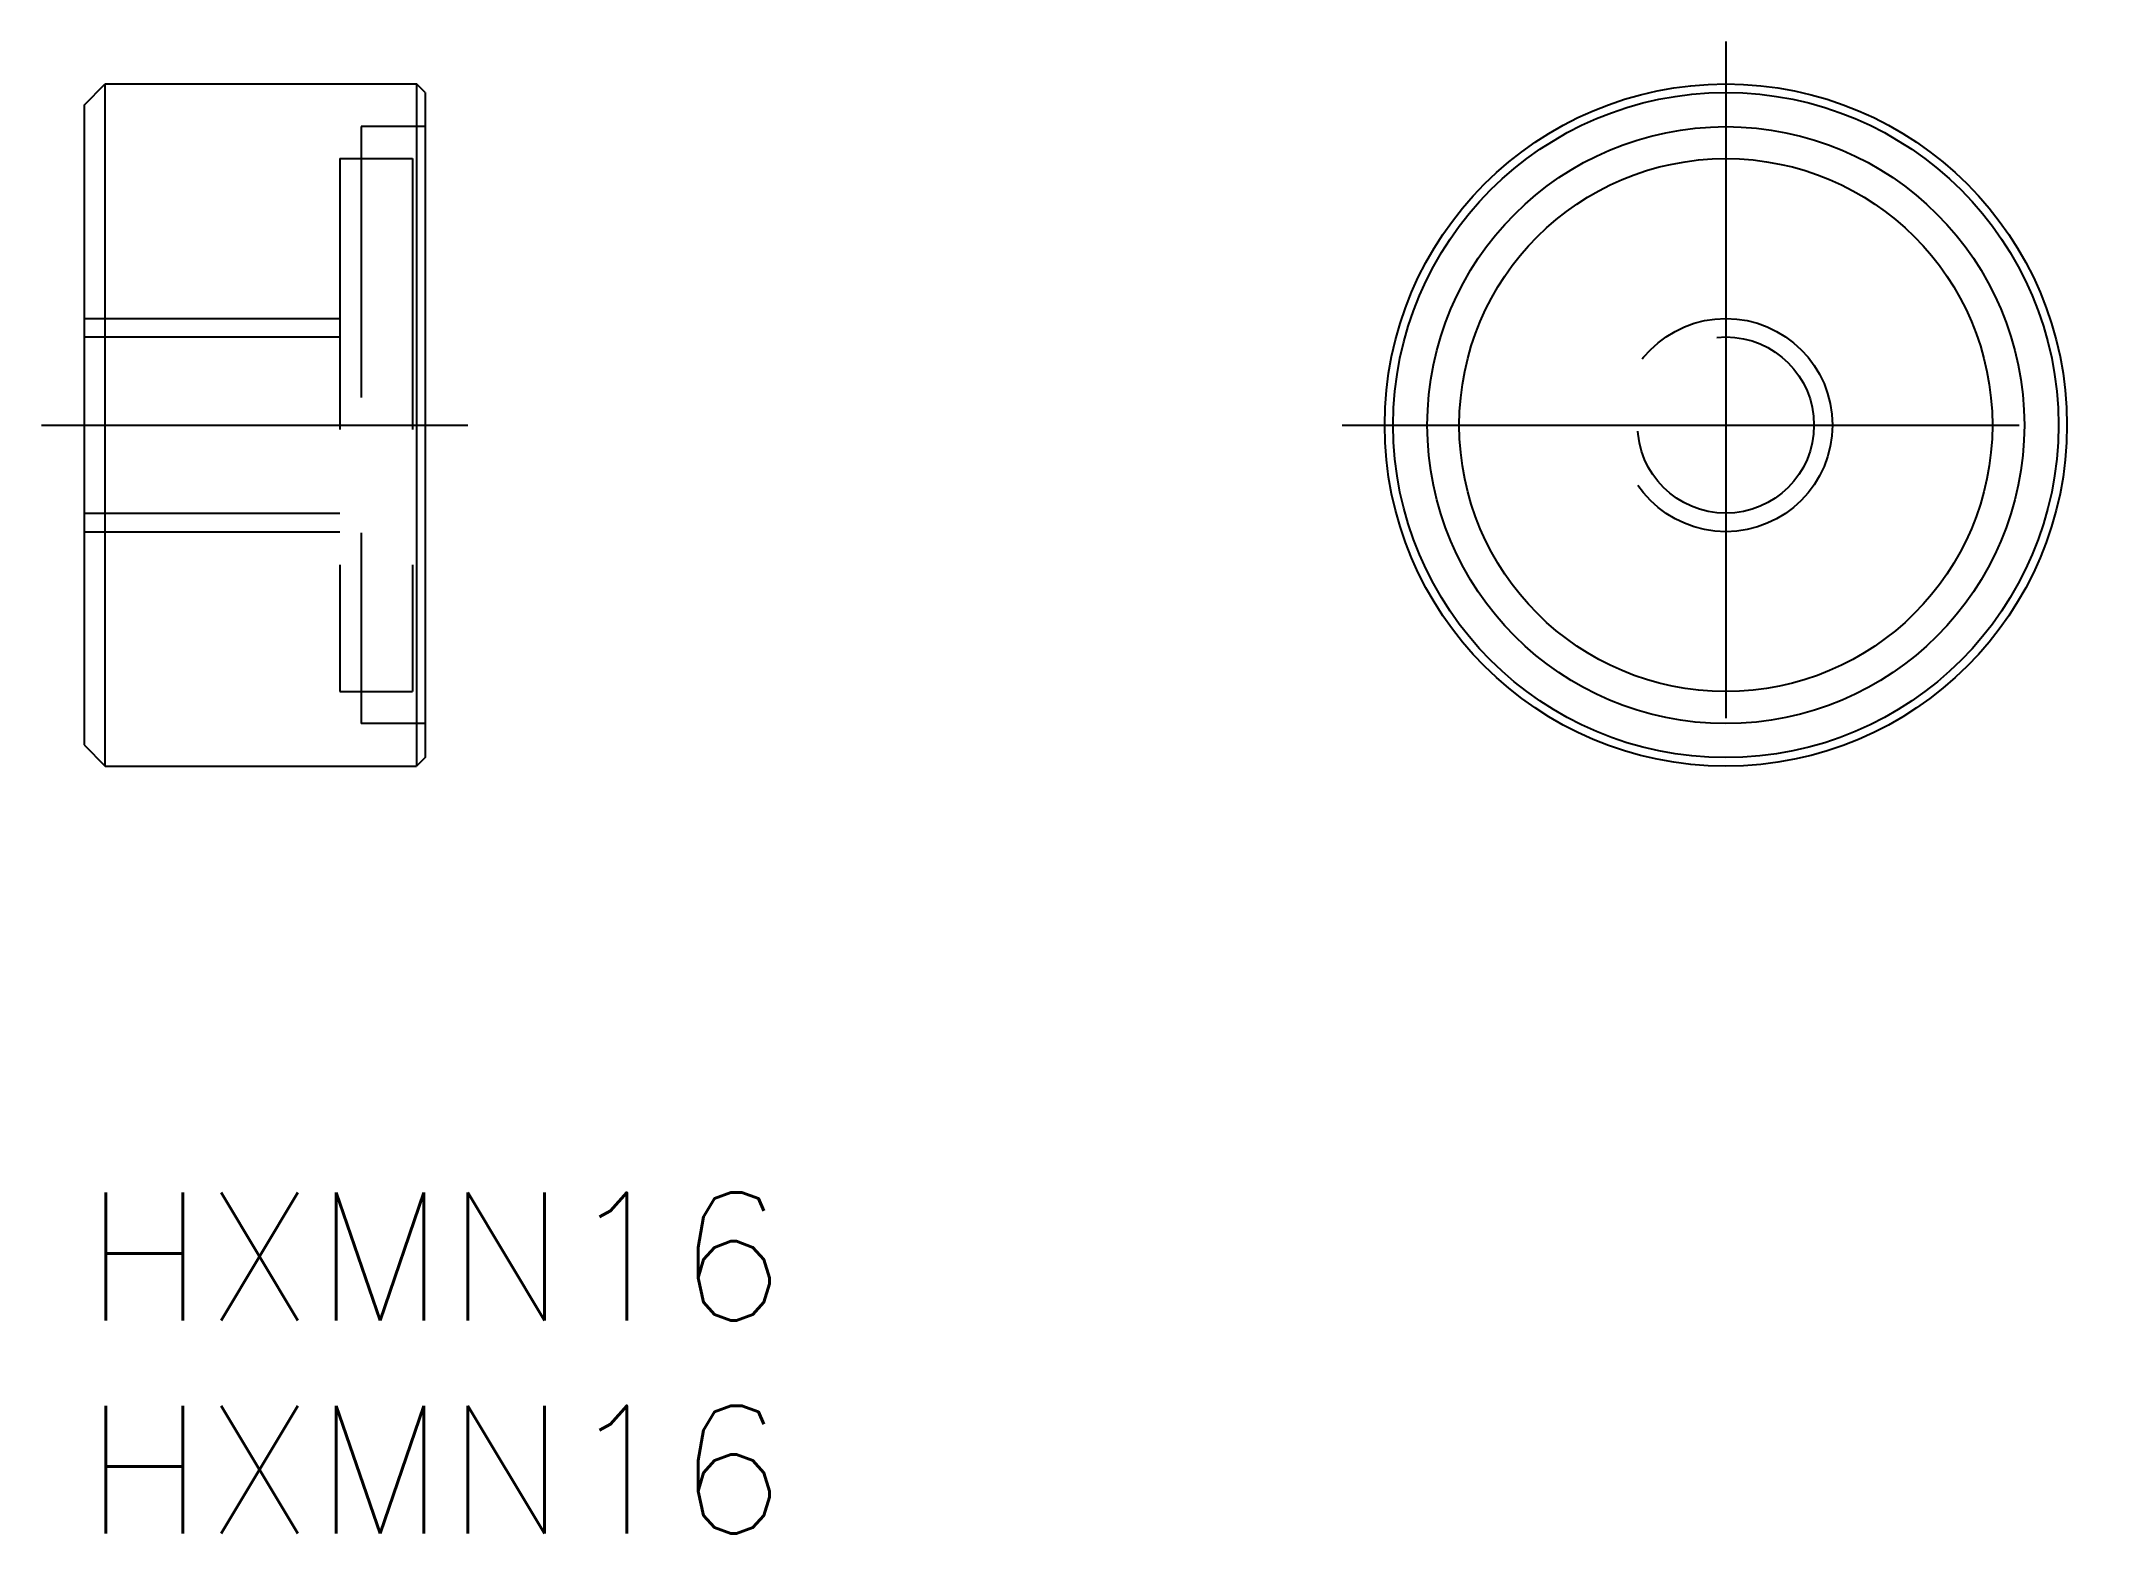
# Model space of a CAD drawing. Extents: x -1 to 47.5, y -8 to 27.
import ezdxf

# ---------------------------------------------------------------- set-up
doc = ezdxf.new("R2010")
doc.units = 0
doc.header["$LTSCALE"] = 0.5
doc.linetypes.add('CENTER', pattern=[50.8, 31.75, -6.35, 6.35, -6.35])
doc.linetypes.add('DASHED', pattern=[19.05, 12.7, -6.35])
for name, color, linetype in [('MSM_CENTER', 1, 'CENTER'), ('MSM_CONTINUOUS', 7, 'CONTINUOUS'), ('MSM_DASHED', 4, 'DASHED'), ('MSM_PART_NUMBER', 7, 'CONTINUOUS')]:
    doc.layers.add(name, color=color, linetype=linetype)
doc.styles.get("Standard").update_dxf_attribs({"font": 'txt.shx', "height": 1, "bigfont": 'bigfont.shx'})

# ---------------------------------------------------------------- blocks, each defined once
blk = doc.blocks.new('*U17')
at = {"layer": 'MSM_PART_NUMBER'}
blk.add_text('HXMN16', height=3, dxfattribs=at).set_placement((0, -3))
blk = doc.blocks.new('*U18')
at = {"layer": 'MSM_PART_NUMBER'}
blk.add_text('HXMN16', height=3, dxfattribs=at).set_placement((0, -8))

msp = doc.modelspace()

# ---------------------------------------------------------------- linework, layer by layer
at = {"layer": 'MSM_CENTER'}
for p, q in [((38.5, 27), (38.5, 9)), ((-1, 18), (9, 18)), ((29.5, 18), (47.5, 18))]:
    msp.add_line(p, q, dxfattribs=at)
at = {"layer": 'MSM_CONTINUOUS'}
for p, q in [((0, 25.5), (0.5, 26)), ((0.5, 26), (7.8, 26)), ((0.5, 10), (0.5, 26)), ((8, 25.8), (7.8, 26)), ((7.8, 26), (7.8, 10)), ((8, 25.8), (8, 10.2)), ((0, 25.5), (0, 10.5)), ((0, 10.5), (0.5, 10)), ((8, 10.2), (7.8, 10)), ((0.5, 10), (7.8, 10))]:
    msp.add_line(p, q, dxfattribs=at)
for radius in [8, 7.8, 7, 6.25]:
    msp.add_circle((38.5, 18), radius, dxfattribs=at)
at = {"layer": 'MSM_DASHED'}
for p, q in [((6.5, 25), (6.5, 11)), ((8, 25), (6.5, 25)), ((6, 24.25), (6, 11.75)), ((6, 24.25), (7.7, 24.25)), ((7.7, 24.25), (7.7, 11.75)), ((8, 22), (8, 22)), ((0, 20.5), (6, 20.5)), ((0, 20.067), (6, 20.067)), ((8, 18), (8, 18)), ((0, 15.933), (6, 15.933)), ((0, 15.5), (6, 15.5)), ((6, 11.75), (7.7, 11.75)), ((8, 11), (6.5, 11))]:
    msp.add_line(p, q, dxfattribs=at)
for radius in [2.5, 2.067]:
    msp.add_circle((38.5, 18), radius, dxfattribs=at)

# ---------------------------------------------------------------- block references
at = {"layer": 'MSM_CONTINUOUS'}
for name in ['*U17', '*U18']:
    msp.add_blockref(name, (0, 0), dxfattribs=at)

doc.saveas('drawing.dxf')
